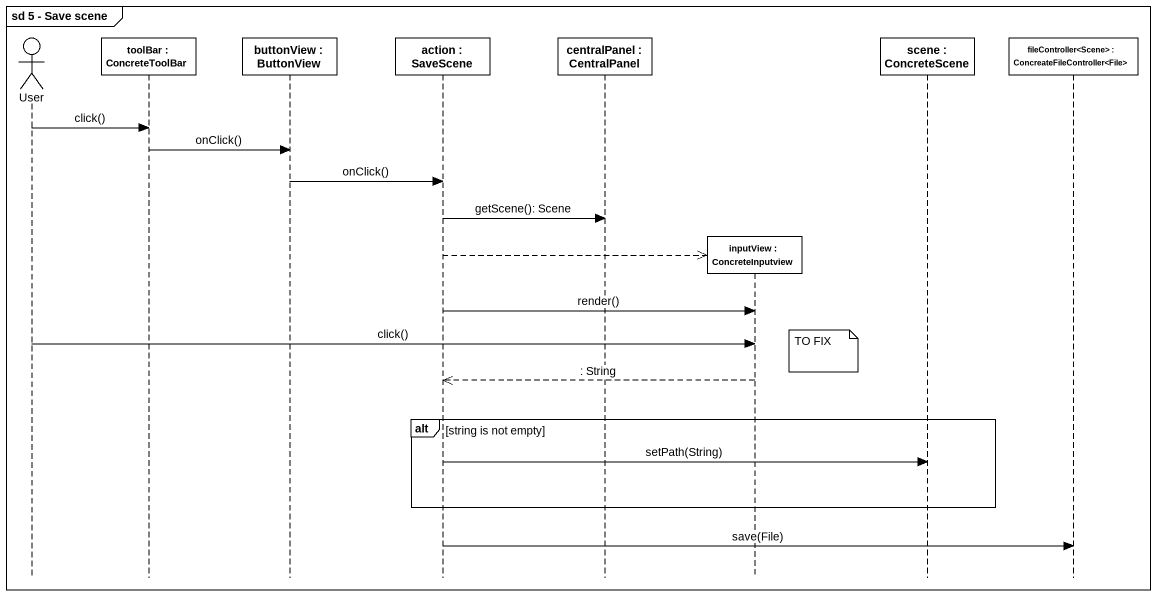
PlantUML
@startuml
mainframe sd 5 - Save scene
hide footbox
actor User
participant "toolBar : ConcreteToolBar" as toolBar
participant "buttonView : ButtonView" as buttonView
participant "action : SaveScene" as action_
participant "centralPanel : CentralPanel" as centralPanel
participant "inputView : ConcreteInputview" as inputView
participant "scene : ConcreteScene" as scene
participant "fileController<Scene> : ConcreateFileController<File>" as fileController_Scene

User -> toolBar : click()
toolBar -> buttonView : onClick()
buttonView -> action_ : onClick()
action_ -> centralPanel : getScene(): Scene
action_ -->> inputView **
action_ -> inputView : render()
User -> inputView : click()
note right of inputView : TO FIX
inputView -->> action_ : : String
alt string is not empty
  action_ -> scene : setPath(String)
end
action_ -> fileController_Scene : save(File)
@enduml
